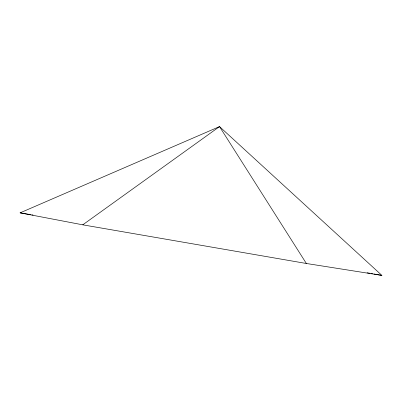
<?xml version="1.0" encoding="UTF-8"?>
<svg xmlns="http://www.w3.org/2000/svg" width="402" height="402" viewBox="0 0 402 402"><rect width="100%" height="100%" fill="white"/><g stroke="black" fill="none" stroke-linecap="round" stroke-linejoin="round"><path stroke-width="0.6" d="M82.757 224.829L219.522 126.6L381.9 275.4L306.359 263.486L82.757 224.829L20.1 212.849L219.522 126.6L306.359 263.486M20.1 212.849L30.612 214.628M31.848 214.834L33.085 215.045M367.106 272.782L370.187 273.33M371.423 273.546L372.654 273.767M373.885 273.983L381.9 275.4"/></g></svg>
